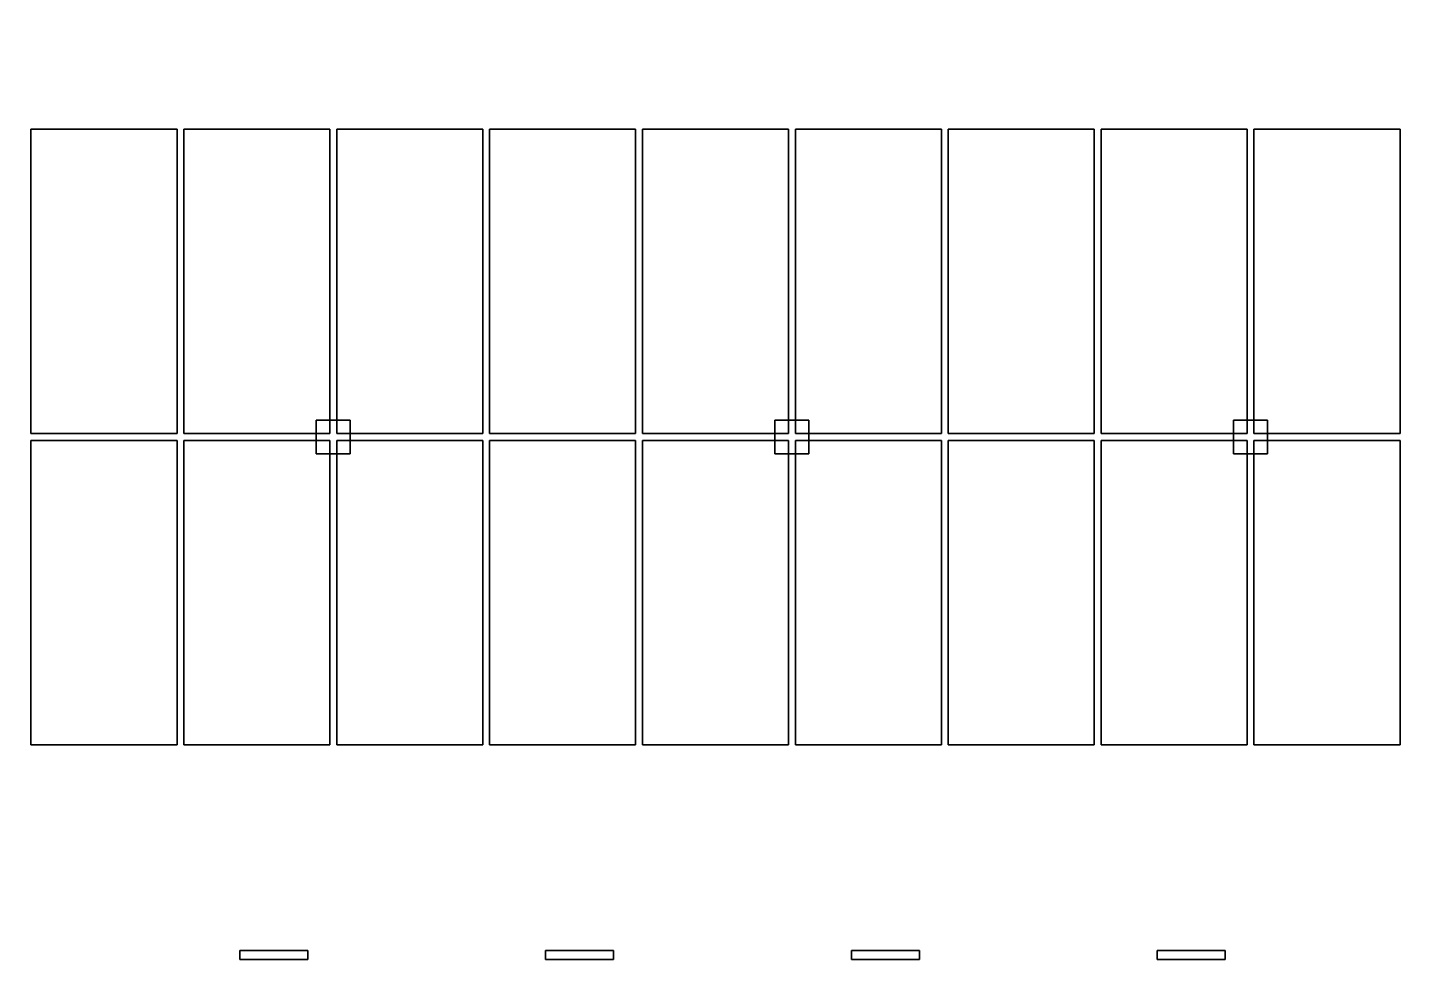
# Model space of a CAD drawing. Header units: metres. Extents: x 0 to 120, y -8 to 55.
# Drawn here: x 34.5 to 58.8, y 8.74 to 25.53 of the extents above; entities that cross this region are included whole.
import ezdxf

# ---------------------------------------------------------------- set-up
doc = ezdxf.new("R2010")
doc.units = ezdxf.units.M

msp = doc.modelspace()

# ---------------------------------------------------------------- linework, layer by layer
at = {"layer": 'COLUMN', "color": 7}
for points in [[(39.6, 18, -3.4), (39.6, 18.6, -3.4), (40.2, 18.6, -3.4), (40.2, 18, -3.4)], [(39.6, 18, -0.3), (40.2, 18, -0.3), (40.2, 18.6, -0.3), (39.6, 18.6, -0.3)], [(40.2, 18.6, -3.4), (39.6, 18.6, -3.4), (39.6, 18.6, -0.3), (40.2, 18.6, -0.3)], [(39.6, 18.6, -3.4), (39.6, 18, -3.4), (39.6, 18, -0.3), (39.6, 18.6, -0.3)], [(39.6, 18, -6.8), (39.6, 18.6, -6.8), (40.2, 18.6, -6.8), (40.2, 18, -6.8)], [(39.6, 18, -3.7), (40.2, 18, -3.7), (40.2, 18.6, -3.7), (39.6, 18.6, -3.7)], [(40.2, 18.6, -6.8), (39.6, 18.6, -6.8), (39.6, 18.6, -3.7), (40.2, 18.6, -3.7)], [(39.6, 18.6, -6.8), (39.6, 18, -6.8), (39.6, 18, -3.7), (39.6, 18.6, -3.7)], [(39.6, 18, -10.2), (39.6, 18.6, -10.2), (40.2, 18.6, -10.2), (40.2, 18, -10.2)], [(39.6, 18, -7.1), (40.2, 18, -7.1), (40.2, 18.6, -7.1), (39.6, 18.6, -7.1)], [(40.2, 18.6, -10.2), (39.6, 18.6, -10.2), (39.6, 18.6, -7.1), (40.2, 18.6, -7.1)], [(39.6, 18.6, -10.2), (39.6, 18, -10.2), (39.6, 18, -7.1), (39.6, 18.6, -7.1)], [(40.2, 18, -3.4), (40.2, 18.6, -3.4), (40.2, 18.6, -0.3), (40.2, 18, -0.3)], [(40.2, 18, -6.8), (40.2, 18.6, -6.8), (40.2, 18.6, -3.7), (40.2, 18, -3.7)], [(40.2, 18, -10.2), (40.2, 18.6, -10.2), (40.2, 18.6, -7.1), (40.2, 18, -7.1)], [(47.7, 18, -3.4), (47.7, 18.6, -3.4), (48.3, 18.6, -3.4), (48.3, 18, -3.4)], [(47.7, 18, -0.3), (48.3, 18, -0.3), (48.3, 18.6, -0.3), (47.7, 18.6, -0.3)], [(48.3, 18.6, -3.4), (47.7, 18.6, -3.4), (47.7, 18.6, -0.3), (48.3, 18.6, -0.3)], [(47.7, 18.6, -3.4), (47.7, 18, -3.4), (47.7, 18, -0.3), (47.7, 18.6, -0.3)], [(47.7, 18, -6.8), (47.7, 18.6, -6.8), (48.3, 18.6, -6.8), (48.3, 18, -6.8)], [(47.7, 18, -3.7), (48.3, 18, -3.7), (48.3, 18.6, -3.7), (47.7, 18.6, -3.7)], [(48.3, 18.6, -6.8), (47.7, 18.6, -6.8), (47.7, 18.6, -3.7), (48.3, 18.6, -3.7)], [(47.7, 18.6, -6.8), (47.7, 18, -6.8), (47.7, 18, -3.7), (47.7, 18.6, -3.7)], [(47.7, 18, -10.2), (47.7, 18.6, -10.2), (48.3, 18.6, -10.2), (48.3, 18, -10.2)], [(47.7, 18, -7.1), (48.3, 18, -7.1), (48.3, 18.6, -7.1), (47.7, 18.6, -7.1)], [(48.3, 18.6, -10.2), (47.7, 18.6, -10.2), (47.7, 18.6, -7.1), (48.3, 18.6, -7.1)], [(47.7, 18.6, -10.2), (47.7, 18, -10.2), (47.7, 18, -7.1), (47.7, 18.6, -7.1)], [(48.3, 18, -3.4), (48.3, 18.6, -3.4), (48.3, 18.6, -0.3), (48.3, 18, -0.3)], [(48.3, 18, -6.8), (48.3, 18.6, -6.8), (48.3, 18.6, -3.7), (48.3, 18, -3.7)], [(48.3, 18, -10.2), (48.3, 18.6, -10.2), (48.3, 18.6, -7.1), (48.3, 18, -7.1)], [(55.8, 18, -3.4), (55.8, 18.6, -3.4), (56.4, 18.6, -3.4), (56.4, 18, -3.4)], [(55.8, 18, -0.3), (56.4, 18, -0.3), (56.4, 18.6, -0.3), (55.8, 18.6, -0.3)], [(56.4, 18.6, -3.4), (55.8, 18.6, -3.4), (55.8, 18.6, -0.3), (56.4, 18.6, -0.3)], [(55.8, 18.6, -3.4), (55.8, 18, -3.4), (55.8, 18, -0.3), (55.8, 18.6, -0.3)], [(55.8, 18, -6.8), (55.8, 18.6, -6.8), (56.4, 18.6, -6.8), (56.4, 18, -6.8)], [(55.8, 18, -3.7), (56.4, 18, -3.7), (56.4, 18.6, -3.7), (55.8, 18.6, -3.7)], [(56.4, 18.6, -6.8), (55.8, 18.6, -6.8), (55.8, 18.6, -3.7), (56.4, 18.6, -3.7)], [(55.8, 18.6, -6.8), (55.8, 18, -6.8), (55.8, 18, -3.7), (55.8, 18.6, -3.7)], [(55.8, 18, -10.2), (55.8, 18.6, -10.2), (56.4, 18.6, -10.2), (56.4, 18, -10.2)], [(55.8, 18, -7.1), (56.4, 18, -7.1), (56.4, 18.6, -7.1), (55.8, 18.6, -7.1)], [(56.4, 18.6, -10.2), (55.8, 18.6, -10.2), (55.8, 18.6, -7.1), (56.4, 18.6, -7.1)], [(55.8, 18.6, -10.2), (55.8, 18, -10.2), (55.8, 18, -7.1), (55.8, 18.6, -7.1)], [(56.4, 18, -3.4), (56.4, 18.6, -3.4), (56.4, 18.6, -0.3), (56.4, 18, -0.3)], [(56.4, 18, -6.8), (56.4, 18.6, -6.8), (56.4, 18.6, -3.7), (56.4, 18, -3.7)], [(56.4, 18, -10.2), (56.4, 18.6, -10.2), (56.4, 18.6, -7.1), (56.4, 18, -7.1)], [(39.6, 18, -3.4), (40.2, 18, -3.4), (40.2, 18, -0.3), (39.6, 18, -0.3)], [(39.6, 18, -6.8), (40.2, 18, -6.8), (40.2, 18, -3.7), (39.6, 18, -3.7)], [(39.6, 18, -10.2), (40.2, 18, -10.2), (40.2, 18, -7.1), (39.6, 18, -7.1)], [(47.7, 18, -3.4), (48.3, 18, -3.4), (48.3, 18, -0.3), (47.7, 18, -0.3)], [(47.7, 18, -6.8), (48.3, 18, -6.8), (48.3, 18, -3.7), (47.7, 18, -3.7)], [(47.7, 18, -10.2), (48.3, 18, -10.2), (48.3, 18, -7.1), (47.7, 18, -7.1)], [(55.8, 18, -3.4), (56.4, 18, -3.4), (56.4, 18, -0.3), (55.8, 18, -0.3)], [(55.8, 18, -6.8), (56.4, 18, -6.8), (56.4, 18, -3.7), (55.8, 18, -3.7)], [(55.8, 18, -10.2), (56.4, 18, -10.2), (56.4, 18, -7.1), (55.8, 18, -7.1)]]:
    msp.add_3dface(points, dxfattribs=at)
at = {"layer": 'LIGHT', "color": 2}
for points in [[(38.25, 9.07, -0.4), (38.25, 9.23, -0.4), (39.45, 9.23, -0.4), (39.45, 9.07, -0.4)], [(38.25, 9.07, -0.3), (39.45, 9.07, -0.3), (39.45, 9.23, -0.3), (38.25, 9.23, -0.3)], [(39.45, 9.23, -0.4), (38.25, 9.23, -0.4), (38.25, 9.23, -0.3), (39.45, 9.23, -0.3)], [(38.25, 9.23, -0.4), (38.25, 9.07, -0.4), (38.25, 9.07, -0.3), (38.25, 9.23, -0.3)], [(38.25, 9.07, -3.8), (38.25, 9.23, -3.8), (39.45, 9.23, -3.8), (39.45, 9.07, -3.8)], [(38.25, 9.07, -3.7), (39.45, 9.07, -3.7), (39.45, 9.23, -3.7), (38.25, 9.23, -3.7)], [(39.45, 9.23, -3.8), (38.25, 9.23, -3.8), (38.25, 9.23, -3.7), (39.45, 9.23, -3.7)], [(38.25, 9.23, -3.8), (38.25, 9.07, -3.8), (38.25, 9.07, -3.7), (38.25, 9.23, -3.7)], [(38.25, 9.07, -7.2), (38.25, 9.23, -7.2), (39.45, 9.23, -7.2), (39.45, 9.07, -7.2)], [(38.25, 9.07, -7.1), (39.45, 9.07, -7.1), (39.45, 9.23, -7.1), (38.25, 9.23, -7.1)], [(39.45, 9.23, -7.2), (38.25, 9.23, -7.2), (38.25, 9.23, -7.1), (39.45, 9.23, -7.1)], [(38.25, 9.23, -7.2), (38.25, 9.07, -7.2), (38.25, 9.07, -7.1), (38.25, 9.23, -7.1)], [(38.25, 9.07, -0.4), (39.45, 9.07, -0.4), (39.45, 9.07, -0.3), (38.25, 9.07, -0.3)], [(38.25, 9.07, -3.8), (39.45, 9.07, -3.8), (39.45, 9.07, -3.7), (38.25, 9.07, -3.7)], [(38.25, 9.07, -7.2), (39.45, 9.07, -7.2), (39.45, 9.07, -7.1), (38.25, 9.07, -7.1)], [(39.45, 9.07, -0.4), (39.45, 9.23, -0.4), (39.45, 9.23, -0.3), (39.45, 9.07, -0.3)], [(39.45, 9.07, -3.8), (39.45, 9.23, -3.8), (39.45, 9.23, -3.7), (39.45, 9.07, -3.7)], [(39.45, 9.07, -7.2), (39.45, 9.23, -7.2), (39.45, 9.23, -7.1), (39.45, 9.07, -7.1)], [(43.65, 9.07, -0.4), (43.65, 9.23, -0.4), (44.85, 9.23, -0.4), (44.85, 9.07, -0.4)], [(43.65, 9.07, -0.3), (44.85, 9.07, -0.3), (44.85, 9.23, -0.3), (43.65, 9.23, -0.3)], [(44.85, 9.23, -0.4), (43.65, 9.23, -0.4), (43.65, 9.23, -0.3), (44.85, 9.23, -0.3)], [(43.65, 9.23, -0.4), (43.65, 9.07, -0.4), (43.65, 9.07, -0.3), (43.65, 9.23, -0.3)], [(43.65, 9.07, -3.8), (43.65, 9.23, -3.8), (44.85, 9.23, -3.8), (44.85, 9.07, -3.8)], [(43.65, 9.07, -3.7), (44.85, 9.07, -3.7), (44.85, 9.23, -3.7), (43.65, 9.23, -3.7)], [(44.85, 9.23, -3.8), (43.65, 9.23, -3.8), (43.65, 9.23, -3.7), (44.85, 9.23, -3.7)], [(43.65, 9.23, -3.8), (43.65, 9.07, -3.8), (43.65, 9.07, -3.7), (43.65, 9.23, -3.7)], [(43.65, 9.07, -7.2), (43.65, 9.23, -7.2), (44.85, 9.23, -7.2), (44.85, 9.07, -7.2)], [(43.65, 9.07, -7.1), (44.85, 9.07, -7.1), (44.85, 9.23, -7.1), (43.65, 9.23, -7.1)], [(44.85, 9.23, -7.2), (43.65, 9.23, -7.2), (43.65, 9.23, -7.1), (44.85, 9.23, -7.1)], [(43.65, 9.23, -7.2), (43.65, 9.07, -7.2), (43.65, 9.07, -7.1), (43.65, 9.23, -7.1)], [(43.65, 9.07, -0.4), (44.85, 9.07, -0.4), (44.85, 9.07, -0.3), (43.65, 9.07, -0.3)], [(43.65, 9.07, -3.8), (44.85, 9.07, -3.8), (44.85, 9.07, -3.7), (43.65, 9.07, -3.7)], [(43.65, 9.07, -7.2), (44.85, 9.07, -7.2), (44.85, 9.07, -7.1), (43.65, 9.07, -7.1)], [(44.85, 9.07, -0.4), (44.85, 9.23, -0.4), (44.85, 9.23, -0.3), (44.85, 9.07, -0.3)], [(44.85, 9.07, -3.8), (44.85, 9.23, -3.8), (44.85, 9.23, -3.7), (44.85, 9.07, -3.7)], [(44.85, 9.07, -7.2), (44.85, 9.23, -7.2), (44.85, 9.23, -7.1), (44.85, 9.07, -7.1)], [(49.05, 9.07, -0.4), (49.05, 9.23, -0.4), (50.25, 9.23, -0.4), (50.25, 9.07, -0.4)], [(49.05, 9.07, -0.3), (50.25, 9.07, -0.3), (50.25, 9.23, -0.3), (49.05, 9.23, -0.3)], [(50.25, 9.23, -0.4), (49.05, 9.23, -0.4), (49.05, 9.23, -0.3), (50.25, 9.23, -0.3)], [(49.05, 9.23, -0.4), (49.05, 9.07, -0.4), (49.05, 9.07, -0.3), (49.05, 9.23, -0.3)], [(49.05, 9.07, -3.8), (49.05, 9.23, -3.8), (50.25, 9.23, -3.8), (50.25, 9.07, -3.8)], [(49.05, 9.07, -3.7), (50.25, 9.07, -3.7), (50.25, 9.23, -3.7), (49.05, 9.23, -3.7)], [(50.25, 9.23, -3.8), (49.05, 9.23, -3.8), (49.05, 9.23, -3.7), (50.25, 9.23, -3.7)], [(49.05, 9.23, -3.8), (49.05, 9.07, -3.8), (49.05, 9.07, -3.7), (49.05, 9.23, -3.7)], [(49.05, 9.07, -7.2), (49.05, 9.23, -7.2), (50.25, 9.23, -7.2), (50.25, 9.07, -7.2)], [(49.05, 9.07, -7.1), (50.25, 9.07, -7.1), (50.25, 9.23, -7.1), (49.05, 9.23, -7.1)], [(50.25, 9.23, -7.2), (49.05, 9.23, -7.2), (49.05, 9.23, -7.1), (50.25, 9.23, -7.1)], [(49.05, 9.23, -7.2), (49.05, 9.07, -7.2), (49.05, 9.07, -7.1), (49.05, 9.23, -7.1)], [(49.05, 9.07, -0.4), (50.25, 9.07, -0.4), (50.25, 9.07, -0.3), (49.05, 9.07, -0.3)], [(49.05, 9.07, -3.8), (50.25, 9.07, -3.8), (50.25, 9.07, -3.7), (49.05, 9.07, -3.7)], [(49.05, 9.07, -7.2), (50.25, 9.07, -7.2), (50.25, 9.07, -7.1), (49.05, 9.07, -7.1)], [(50.25, 9.07, -0.4), (50.25, 9.23, -0.4), (50.25, 9.23, -0.3), (50.25, 9.07, -0.3)], [(50.25, 9.07, -3.8), (50.25, 9.23, -3.8), (50.25, 9.23, -3.7), (50.25, 9.07, -3.7)], [(50.25, 9.07, -7.2), (50.25, 9.23, -7.2), (50.25, 9.23, -7.1), (50.25, 9.07, -7.1)], [(54.45, 9.07, -0.4), (54.45, 9.23, -0.4), (55.65, 9.23, -0.4), (55.65, 9.07, -0.4)], [(54.45, 9.07, -0.3), (55.65, 9.07, -0.3), (55.65, 9.23, -0.3), (54.45, 9.23, -0.3)], [(55.65, 9.23, -0.4), (54.45, 9.23, -0.4), (54.45, 9.23, -0.3), (55.65, 9.23, -0.3)], [(54.45, 9.23, -0.4), (54.45, 9.07, -0.4), (54.45, 9.07, -0.3), (54.45, 9.23, -0.3)], [(54.45, 9.07, -3.8), (54.45, 9.23, -3.8), (55.65, 9.23, -3.8), (55.65, 9.07, -3.8)], [(54.45, 9.07, -3.7), (55.65, 9.07, -3.7), (55.65, 9.23, -3.7), (54.45, 9.23, -3.7)], [(55.65, 9.23, -3.8), (54.45, 9.23, -3.8), (54.45, 9.23, -3.7), (55.65, 9.23, -3.7)], [(54.45, 9.23, -3.8), (54.45, 9.07, -3.8), (54.45, 9.07, -3.7), (54.45, 9.23, -3.7)], [(54.45, 9.07, -7.2), (54.45, 9.23, -7.2), (55.65, 9.23, -7.2), (55.65, 9.07, -7.2)], [(54.45, 9.07, -7.1), (55.65, 9.07, -7.1), (55.65, 9.23, -7.1), (54.45, 9.23, -7.1)], [(55.65, 9.23, -7.2), (54.45, 9.23, -7.2), (54.45, 9.23, -7.1), (55.65, 9.23, -7.1)], [(54.45, 9.23, -7.2), (54.45, 9.07, -7.2), (54.45, 9.07, -7.1), (54.45, 9.23, -7.1)], [(54.45, 9.07, -0.4), (55.65, 9.07, -0.4), (55.65, 9.07, -0.3), (54.45, 9.07, -0.3)], [(54.45, 9.07, -3.8), (55.65, 9.07, -3.8), (55.65, 9.07, -3.7), (54.45, 9.07, -3.7)], [(54.45, 9.07, -7.2), (55.65, 9.07, -7.2), (55.65, 9.07, -7.1), (54.45, 9.07, -7.1)], [(55.65, 9.07, -0.4), (55.65, 9.23, -0.4), (55.65, 9.23, -0.3), (55.65, 9.07, -0.3)], [(55.65, 9.07, -3.8), (55.65, 9.23, -3.8), (55.65, 9.23, -3.7), (55.65, 9.07, -3.7)], [(55.65, 9.07, -7.2), (55.65, 9.23, -7.2), (55.65, 9.23, -7.1), (55.65, 9.07, -7.1)]]:
    msp.add_3dface(points, dxfattribs=at)
at = {"layer": 'ROOF', "color": 3}
for points in [[(0, 0, -0.3), (0, 54.9, -0.3), (120, 54.9, -0.3), (120, 0, -0.3)], [(0, 0), (120, 0), (120, 54.9), (0, 54.9)]]:
    msp.add_3dface(points, dxfattribs=at)
at = {"layer": 'SLAB', "color": 8}
for points in [[(0, 0, -3.7), (0, 54.9, -3.7), (120, 54.9, -3.7), (120, 0, -3.7)], [(0, 0, -3.4), (120, 0, -3.4), (120, 54.9, -3.4), (0, 54.9, -3.4)], [(0, 0, -7.1), (0, 54.9, -7.1), (120, 54.9, -7.1), (120, 0, -7.1)], [(0, 0, -6.8), (120, 0, -6.8), (120, 54.9, -6.8), (0, 54.9, -6.8)], [(0, 0, -10.8), (0, 54.9, -10.8), (120, 54.9, -10.8), (120, 0, -10.8)], [(0, 0, -10.2), (120, 0, -10.2), (120, 54.9, -10.2), (0, 54.9, -10.2)]]:
    msp.add_3dface(points, dxfattribs=at)
at = {"layer": 'STALL_GENERAL', "color": 254}
for points in [[(34.56, 18.36, -6.795), (34.56, 23.74, -6.795), (37.14, 23.74, -6.795), (37.14, 18.36, -6.795)], [(34.56, 18.36, -6.785), (37.14, 18.36, -6.785), (37.14, 23.74, -6.785), (34.56, 23.74, -6.785)], [(37.14, 23.74, -6.795), (34.56, 23.74, -6.795), (34.56, 23.74, -6.785), (37.14, 23.74, -6.785)], [(34.56, 23.74, -6.795), (34.56, 18.36, -6.795), (34.56, 18.36, -6.785), (34.56, 23.74, -6.785)], [(34.56, 18.36, -10.195), (34.56, 23.74, -10.195), (37.14, 23.74, -10.195), (37.14, 18.36, -10.195)], [(34.56, 18.36, -10.185), (37.14, 18.36, -10.185), (37.14, 23.74, -10.185), (34.56, 23.74, -10.185)], [(37.14, 23.74, -10.195), (34.56, 23.74, -10.195), (34.56, 23.74, -10.185), (37.14, 23.74, -10.185)], [(34.56, 23.74, -10.195), (34.56, 18.36, -10.195), (34.56, 18.36, -10.185), (34.56, 23.74, -10.185)], [(37.14, 18.36, -6.795), (37.14, 23.74, -6.795), (37.14, 23.74, -6.785), (37.14, 18.36, -6.785)], [(37.14, 18.36, -10.195), (37.14, 23.74, -10.195), (37.14, 23.74, -10.185), (37.14, 18.36, -10.185)], [(37.26, 18.36, -6.795), (37.26, 23.74, -6.795), (39.84, 23.74, -6.795), (39.84, 18.36, -6.795)], [(37.26, 18.36, -6.785), (39.84, 18.36, -6.785), (39.84, 23.74, -6.785), (37.26, 23.74, -6.785)], [(39.84, 23.74, -6.795), (37.26, 23.74, -6.795), (37.26, 23.74, -6.785), (39.84, 23.74, -6.785)], [(37.26, 23.74, -6.795), (37.26, 18.36, -6.795), (37.26, 18.36, -6.785), (37.26, 23.74, -6.785)], [(37.26, 18.36, -10.195), (37.26, 23.74, -10.195), (39.84, 23.74, -10.195), (39.84, 18.36, -10.195)], [(37.26, 18.36, -10.185), (39.84, 18.36, -10.185), (39.84, 23.74, -10.185), (37.26, 23.74, -10.185)], [(39.84, 23.74, -10.195), (37.26, 23.74, -10.195), (37.26, 23.74, -10.185), (39.84, 23.74, -10.185)], [(37.26, 23.74, -10.195), (37.26, 18.36, -10.195), (37.26, 18.36, -10.185), (37.26, 23.74, -10.185)], [(39.84, 18.36, -6.795), (39.84, 23.74, -6.795), (39.84, 23.74, -6.785), (39.84, 18.36, -6.785)], [(39.84, 18.36, -10.195), (39.84, 23.74, -10.195), (39.84, 23.74, -10.185), (39.84, 18.36, -10.185)], [(39.96, 18.36, -6.795), (39.96, 23.74, -6.795), (42.54, 23.74, -6.795), (42.54, 18.36, -6.795)], [(39.96, 18.36, -6.785), (42.54, 18.36, -6.785), (42.54, 23.74, -6.785), (39.96, 23.74, -6.785)], [(42.54, 23.74, -6.795), (39.96, 23.74, -6.795), (39.96, 23.74, -6.785), (42.54, 23.74, -6.785)], [(39.96, 23.74, -6.795), (39.96, 18.36, -6.795), (39.96, 18.36, -6.785), (39.96, 23.74, -6.785)], [(39.96, 18.36, -10.195), (39.96, 23.74, -10.195), (42.54, 23.74, -10.195), (42.54, 18.36, -10.195)], [(39.96, 18.36, -10.185), (42.54, 18.36, -10.185), (42.54, 23.74, -10.185), (39.96, 23.74, -10.185)], [(42.54, 23.74, -10.195), (39.96, 23.74, -10.195), (39.96, 23.74, -10.185), (42.54, 23.74, -10.185)], [(39.96, 23.74, -10.195), (39.96, 18.36, -10.195), (39.96, 18.36, -10.185), (39.96, 23.74, -10.185)], [(42.54, 18.36, -6.795), (42.54, 23.74, -6.795), (42.54, 23.74, -6.785), (42.54, 18.36, -6.785)], [(42.54, 18.36, -10.195), (42.54, 23.74, -10.195), (42.54, 23.74, -10.185), (42.54, 18.36, -10.185)], [(42.66, 18.36, -6.795), (42.66, 23.74, -6.795), (45.24, 23.74, -6.795), (45.24, 18.36, -6.795)], [(42.66, 18.36, -6.785), (45.24, 18.36, -6.785), (45.24, 23.74, -6.785), (42.66, 23.74, -6.785)], [(45.24, 23.74, -6.795), (42.66, 23.74, -6.795), (42.66, 23.74, -6.785), (45.24, 23.74, -6.785)], [(42.66, 23.74, -6.795), (42.66, 18.36, -6.795), (42.66, 18.36, -6.785), (42.66, 23.74, -6.785)], [(42.66, 18.36, -10.195), (42.66, 23.74, -10.195), (45.24, 23.74, -10.195), (45.24, 18.36, -10.195)], [(42.66, 18.36, -10.185), (45.24, 18.36, -10.185), (45.24, 23.74, -10.185), (42.66, 23.74, -10.185)], [(45.24, 23.74, -10.195), (42.66, 23.74, -10.195), (42.66, 23.74, -10.185), (45.24, 23.74, -10.185)], [(42.66, 23.74, -10.195), (42.66, 18.36, -10.195), (42.66, 18.36, -10.185), (42.66, 23.74, -10.185)], [(45.24, 18.36, -6.795), (45.24, 23.74, -6.795), (45.24, 23.74, -6.785), (45.24, 18.36, -6.785)], [(45.24, 18.36, -10.195), (45.24, 23.74, -10.195), (45.24, 23.74, -10.185), (45.24, 18.36, -10.185)], [(45.36, 18.36, -6.795), (45.36, 23.74, -6.795), (47.94, 23.74, -6.795), (47.94, 18.36, -6.795)], [(45.36, 18.36, -6.785), (47.94, 18.36, -6.785), (47.94, 23.74, -6.785), (45.36, 23.74, -6.785)], [(47.94, 23.74, -6.795), (45.36, 23.74, -6.795), (45.36, 23.74, -6.785), (47.94, 23.74, -6.785)], [(45.36, 23.74, -6.795), (45.36, 18.36, -6.795), (45.36, 18.36, -6.785), (45.36, 23.74, -6.785)], [(45.36, 18.36, -10.195), (45.36, 23.74, -10.195), (47.94, 23.74, -10.195), (47.94, 18.36, -10.195)], [(45.36, 18.36, -10.185), (47.94, 18.36, -10.185), (47.94, 23.74, -10.185), (45.36, 23.74, -10.185)], [(47.94, 23.74, -10.195), (45.36, 23.74, -10.195), (45.36, 23.74, -10.185), (47.94, 23.74, -10.185)], [(45.36, 23.74, -10.195), (45.36, 18.36, -10.195), (45.36, 18.36, -10.185), (45.36, 23.74, -10.185)], [(47.94, 18.36, -6.795), (47.94, 23.74, -6.795), (47.94, 23.74, -6.785), (47.94, 18.36, -6.785)], [(47.94, 18.36, -10.195), (47.94, 23.74, -10.195), (47.94, 23.74, -10.185), (47.94, 18.36, -10.185)], [(48.06, 18.36, -6.795), (48.06, 23.74, -6.795), (50.64, 23.74, -6.795), (50.64, 18.36, -6.795)], [(48.06, 18.36, -6.785), (50.64, 18.36, -6.785), (50.64, 23.74, -6.785), (48.06, 23.74, -6.785)], [(50.64, 23.74, -6.795), (48.06, 23.74, -6.795), (48.06, 23.74, -6.785), (50.64, 23.74, -6.785)], [(48.06, 23.74, -6.795), (48.06, 18.36, -6.795), (48.06, 18.36, -6.785), (48.06, 23.74, -6.785)], [(48.06, 18.36, -10.195), (48.06, 23.74, -10.195), (50.64, 23.74, -10.195), (50.64, 18.36, -10.195)], [(48.06, 18.36, -10.185), (50.64, 18.36, -10.185), (50.64, 23.74, -10.185), (48.06, 23.74, -10.185)], [(50.64, 23.74, -10.195), (48.06, 23.74, -10.195), (48.06, 23.74, -10.185), (50.64, 23.74, -10.185)], [(48.06, 23.74, -10.195), (48.06, 18.36, -10.195), (48.06, 18.36, -10.185), (48.06, 23.74, -10.185)], [(50.64, 18.36, -6.795), (50.64, 23.74, -6.795), (50.64, 23.74, -6.785), (50.64, 18.36, -6.785)], [(50.64, 18.36, -10.195), (50.64, 23.74, -10.195), (50.64, 23.74, -10.185), (50.64, 18.36, -10.185)], [(50.76, 18.36, -6.795), (50.76, 23.74, -6.795), (53.34, 23.74, -6.795), (53.34, 18.36, -6.795)], [(50.76, 18.36, -6.785), (53.34, 18.36, -6.785), (53.34, 23.74, -6.785), (50.76, 23.74, -6.785)], [(53.34, 23.74, -6.795), (50.76, 23.74, -6.795), (50.76, 23.74, -6.785), (53.34, 23.74, -6.785)], [(50.76, 23.74, -6.795), (50.76, 18.36, -6.795), (50.76, 18.36, -6.785), (50.76, 23.74, -6.785)], [(50.76, 18.36, -10.195), (50.76, 23.74, -10.195), (53.34, 23.74, -10.195), (53.34, 18.36, -10.195)], [(50.76, 18.36, -10.185), (53.34, 18.36, -10.185), (53.34, 23.74, -10.185), (50.76, 23.74, -10.185)], [(53.34, 23.74, -10.195), (50.76, 23.74, -10.195), (50.76, 23.74, -10.185), (53.34, 23.74, -10.185)], [(50.76, 23.74, -10.195), (50.76, 18.36, -10.195), (50.76, 18.36, -10.185), (50.76, 23.74, -10.185)], [(53.34, 18.36, -6.795), (53.34, 23.74, -6.795), (53.34, 23.74, -6.785), (53.34, 18.36, -6.785)], [(53.34, 18.36, -10.195), (53.34, 23.74, -10.195), (53.34, 23.74, -10.185), (53.34, 18.36, -10.185)], [(53.46, 18.36, -6.795), (53.46, 23.74, -6.795), (56.04, 23.74, -6.795), (56.04, 18.36, -6.795)], [(53.46, 18.36, -6.785), (56.04, 18.36, -6.785), (56.04, 23.74, -6.785), (53.46, 23.74, -6.785)], [(56.04, 23.74, -6.795), (53.46, 23.74, -6.795), (53.46, 23.74, -6.785), (56.04, 23.74, -6.785)], [(53.46, 23.74, -6.795), (53.46, 18.36, -6.795), (53.46, 18.36, -6.785), (53.46, 23.74, -6.785)], [(53.46, 18.36, -10.195), (53.46, 23.74, -10.195), (56.04, 23.74, -10.195), (56.04, 18.36, -10.195)], [(53.46, 18.36, -10.185), (56.04, 18.36, -10.185), (56.04, 23.74, -10.185), (53.46, 23.74, -10.185)], [(56.04, 23.74, -10.195), (53.46, 23.74, -10.195), (53.46, 23.74, -10.185), (56.04, 23.74, -10.185)], [(53.46, 23.74, -10.195), (53.46, 18.36, -10.195), (53.46, 18.36, -10.185), (53.46, 23.74, -10.185)], [(56.04, 18.36, -6.795), (56.04, 23.74, -6.795), (56.04, 23.74, -6.785), (56.04, 18.36, -6.785)], [(56.04, 18.36, -10.195), (56.04, 23.74, -10.195), (56.04, 23.74, -10.185), (56.04, 18.36, -10.185)], [(56.16, 18.36, -6.795), (56.16, 23.74, -6.795), (58.74, 23.74, -6.795), (58.74, 18.36, -6.795)], [(56.16, 18.36, -6.785), (58.74, 18.36, -6.785), (58.74, 23.74, -6.785), (56.16, 23.74, -6.785)], [(58.74, 23.74, -6.795), (56.16, 23.74, -6.795), (56.16, 23.74, -6.785), (58.74, 23.74, -6.785)], [(56.16, 23.74, -6.795), (56.16, 18.36, -6.795), (56.16, 18.36, -6.785), (56.16, 23.74, -6.785)], [(56.16, 18.36, -10.195), (56.16, 23.74, -10.195), (58.74, 23.74, -10.195), (58.74, 18.36, -10.195)], [(56.16, 18.36, -10.185), (58.74, 18.36, -10.185), (58.74, 23.74, -10.185), (56.16, 23.74, -10.185)], [(58.74, 23.74, -10.195), (56.16, 23.74, -10.195), (56.16, 23.74, -10.185), (58.74, 23.74, -10.185)], [(56.16, 23.74, -10.195), (56.16, 18.36, -10.195), (56.16, 18.36, -10.185), (56.16, 23.74, -10.185)], [(58.74, 18.36, -6.795), (58.74, 23.74, -6.795), (58.74, 23.74, -6.785), (58.74, 18.36, -6.785)], [(58.74, 18.36, -10.195), (58.74, 23.74, -10.195), (58.74, 23.74, -10.185), (58.74, 18.36, -10.185)], [(34.56, 18.36, -6.795), (37.14, 18.36, -6.795), (37.14, 18.36, -6.785), (34.56, 18.36, -6.785)], [(34.56, 18.36, -10.195), (37.14, 18.36, -10.195), (37.14, 18.36, -10.185), (34.56, 18.36, -10.185)], [(34.56, 12.86, -6.795), (34.56, 18.24, -6.795), (37.14, 18.24, -6.795), (37.14, 12.86, -6.795)], [(34.56, 12.86, -6.785), (37.14, 12.86, -6.785), (37.14, 18.24, -6.785), (34.56, 18.24, -6.785)], [(37.14, 18.24, -6.795), (34.56, 18.24, -6.795), (34.56, 18.24, -6.785), (37.14, 18.24, -6.785)], [(34.56, 18.24, -6.795), (34.56, 12.86, -6.795), (34.56, 12.86, -6.785), (34.56, 18.24, -6.785)], [(34.56, 12.86, -10.195), (34.56, 18.24, -10.195), (37.14, 18.24, -10.195), (37.14, 12.86, -10.195)], [(34.56, 12.86, -10.185), (37.14, 12.86, -10.185), (37.14, 18.24, -10.185), (34.56, 18.24, -10.185)], [(37.14, 18.24, -10.195), (34.56, 18.24, -10.195), (34.56, 18.24, -10.185), (37.14, 18.24, -10.185)], [(34.56, 18.24, -10.195), (34.56, 12.86, -10.195), (34.56, 12.86, -10.185), (34.56, 18.24, -10.185)], [(37.14, 12.86, -6.795), (37.14, 18.24, -6.795), (37.14, 18.24, -6.785), (37.14, 12.86, -6.785)], [(37.14, 12.86, -10.195), (37.14, 18.24, -10.195), (37.14, 18.24, -10.185), (37.14, 12.86, -10.185)], [(37.26, 18.36, -6.795), (39.84, 18.36, -6.795), (39.84, 18.36, -6.785), (37.26, 18.36, -6.785)], [(37.26, 18.36, -10.195), (39.84, 18.36, -10.195), (39.84, 18.36, -10.185), (37.26, 18.36, -10.185)], [(37.26, 12.86, -6.795), (37.26, 18.24, -6.795), (39.84, 18.24, -6.795), (39.84, 12.86, -6.795)], [(37.26, 12.86, -6.785), (39.84, 12.86, -6.785), (39.84, 18.24, -6.785), (37.26, 18.24, -6.785)], [(39.84, 18.24, -6.795), (37.26, 18.24, -6.795), (37.26, 18.24, -6.785), (39.84, 18.24, -6.785)], [(37.26, 18.24, -6.795), (37.26, 12.86, -6.795), (37.26, 12.86, -6.785), (37.26, 18.24, -6.785)], [(37.26, 12.86, -10.195), (37.26, 18.24, -10.195), (39.84, 18.24, -10.195), (39.84, 12.86, -10.195)], [(37.26, 12.86, -10.185), (39.84, 12.86, -10.185), (39.84, 18.24, -10.185), (37.26, 18.24, -10.185)], [(39.84, 18.24, -10.195), (37.26, 18.24, -10.195), (37.26, 18.24, -10.185), (39.84, 18.24, -10.185)], [(37.26, 18.24, -10.195), (37.26, 12.86, -10.195), (37.26, 12.86, -10.185), (37.26, 18.24, -10.185)], [(39.84, 12.86, -6.795), (39.84, 18.24, -6.795), (39.84, 18.24, -6.785), (39.84, 12.86, -6.785)], [(39.84, 12.86, -10.195), (39.84, 18.24, -10.195), (39.84, 18.24, -10.185), (39.84, 12.86, -10.185)], [(39.96, 18.36, -6.795), (42.54, 18.36, -6.795), (42.54, 18.36, -6.785), (39.96, 18.36, -6.785)], [(39.96, 18.36, -10.195), (42.54, 18.36, -10.195), (42.54, 18.36, -10.185), (39.96, 18.36, -10.185)], [(39.96, 12.86, -6.795), (39.96, 18.24, -6.795), (42.54, 18.24, -6.795), (42.54, 12.86, -6.795)], [(39.96, 12.86, -6.785), (42.54, 12.86, -6.785), (42.54, 18.24, -6.785), (39.96, 18.24, -6.785)], [(42.54, 18.24, -6.795), (39.96, 18.24, -6.795), (39.96, 18.24, -6.785), (42.54, 18.24, -6.785)], [(39.96, 18.24, -6.795), (39.96, 12.86, -6.795), (39.96, 12.86, -6.785), (39.96, 18.24, -6.785)], [(39.96, 12.86, -10.195), (39.96, 18.24, -10.195), (42.54, 18.24, -10.195), (42.54, 12.86, -10.195)], [(39.96, 12.86, -10.185), (42.54, 12.86, -10.185), (42.54, 18.24, -10.185), (39.96, 18.24, -10.185)], [(42.54, 18.24, -10.195), (39.96, 18.24, -10.195), (39.96, 18.24, -10.185), (42.54, 18.24, -10.185)], [(39.96, 18.24, -10.195), (39.96, 12.86, -10.195), (39.96, 12.86, -10.185), (39.96, 18.24, -10.185)], [(42.54, 12.86, -6.795), (42.54, 18.24, -6.795), (42.54, 18.24, -6.785), (42.54, 12.86, -6.785)], [(42.54, 12.86, -10.195), (42.54, 18.24, -10.195), (42.54, 18.24, -10.185), (42.54, 12.86, -10.185)], [(42.66, 18.36, -6.795), (45.24, 18.36, -6.795), (45.24, 18.36, -6.785), (42.66, 18.36, -6.785)], [(42.66, 18.36, -10.195), (45.24, 18.36, -10.195), (45.24, 18.36, -10.185), (42.66, 18.36, -10.185)], [(42.66, 12.86, -6.795), (42.66, 18.24, -6.795), (45.24, 18.24, -6.795), (45.24, 12.86, -6.795)], [(42.66, 12.86, -6.785), (45.24, 12.86, -6.785), (45.24, 18.24, -6.785), (42.66, 18.24, -6.785)], [(45.24, 18.24, -6.795), (42.66, 18.24, -6.795), (42.66, 18.24, -6.785), (45.24, 18.24, -6.785)], [(42.66, 18.24, -6.795), (42.66, 12.86, -6.795), (42.66, 12.86, -6.785), (42.66, 18.24, -6.785)], [(42.66, 12.86, -10.195), (42.66, 18.24, -10.195), (45.24, 18.24, -10.195), (45.24, 12.86, -10.195)], [(42.66, 12.86, -10.185), (45.24, 12.86, -10.185), (45.24, 18.24, -10.185), (42.66, 18.24, -10.185)], [(45.24, 18.24, -10.195), (42.66, 18.24, -10.195), (42.66, 18.24, -10.185), (45.24, 18.24, -10.185)], [(42.66, 18.24, -10.195), (42.66, 12.86, -10.195), (42.66, 12.86, -10.185), (42.66, 18.24, -10.185)], [(45.24, 12.86, -6.795), (45.24, 18.24, -6.795), (45.24, 18.24, -6.785), (45.24, 12.86, -6.785)], [(45.24, 12.86, -10.195), (45.24, 18.24, -10.195), (45.24, 18.24, -10.185), (45.24, 12.86, -10.185)], [(45.36, 18.36, -6.795), (47.94, 18.36, -6.795), (47.94, 18.36, -6.785), (45.36, 18.36, -6.785)], [(45.36, 18.36, -10.195), (47.94, 18.36, -10.195), (47.94, 18.36, -10.185), (45.36, 18.36, -10.185)], [(45.36, 12.86, -6.795), (45.36, 18.24, -6.795), (47.94, 18.24, -6.795), (47.94, 12.86, -6.795)], [(45.36, 12.86, -6.785), (47.94, 12.86, -6.785), (47.94, 18.24, -6.785), (45.36, 18.24, -6.785)], [(47.94, 18.24, -6.795), (45.36, 18.24, -6.795), (45.36, 18.24, -6.785), (47.94, 18.24, -6.785)], [(45.36, 18.24, -6.795), (45.36, 12.86, -6.795), (45.36, 12.86, -6.785), (45.36, 18.24, -6.785)], [(45.36, 12.86, -10.195), (45.36, 18.24, -10.195), (47.94, 18.24, -10.195), (47.94, 12.86, -10.195)], [(45.36, 12.86, -10.185), (47.94, 12.86, -10.185), (47.94, 18.24, -10.185), (45.36, 18.24, -10.185)], [(47.94, 18.24, -10.195), (45.36, 18.24, -10.195), (45.36, 18.24, -10.185), (47.94, 18.24, -10.185)], [(45.36, 18.24, -10.195), (45.36, 12.86, -10.195), (45.36, 12.86, -10.185), (45.36, 18.24, -10.185)], [(47.94, 12.86, -6.795), (47.94, 18.24, -6.795), (47.94, 18.24, -6.785), (47.94, 12.86, -6.785)], [(47.94, 12.86, -10.195), (47.94, 18.24, -10.195), (47.94, 18.24, -10.185), (47.94, 12.86, -10.185)], [(48.06, 18.36, -6.795), (50.64, 18.36, -6.795), (50.64, 18.36, -6.785), (48.06, 18.36, -6.785)], [(48.06, 18.36, -10.195), (50.64, 18.36, -10.195), (50.64, 18.36, -10.185), (48.06, 18.36, -10.185)], [(48.06, 12.86, -6.795), (48.06, 18.24, -6.795), (50.64, 18.24, -6.795), (50.64, 12.86, -6.795)], [(48.06, 12.86, -6.785), (50.64, 12.86, -6.785), (50.64, 18.24, -6.785), (48.06, 18.24, -6.785)], [(50.64, 18.24, -6.795), (48.06, 18.24, -6.795), (48.06, 18.24, -6.785), (50.64, 18.24, -6.785)], [(48.06, 18.24, -6.795), (48.06, 12.86, -6.795), (48.06, 12.86, -6.785), (48.06, 18.24, -6.785)], [(48.06, 12.86, -10.195), (48.06, 18.24, -10.195), (50.64, 18.24, -10.195), (50.64, 12.86, -10.195)], [(48.06, 12.86, -10.185), (50.64, 12.86, -10.185), (50.64, 18.24, -10.185), (48.06, 18.24, -10.185)], [(50.64, 18.24, -10.195), (48.06, 18.24, -10.195), (48.06, 18.24, -10.185), (50.64, 18.24, -10.185)], [(48.06, 18.24, -10.195), (48.06, 12.86, -10.195), (48.06, 12.86, -10.185), (48.06, 18.24, -10.185)], [(50.64, 12.86, -6.795), (50.64, 18.24, -6.795), (50.64, 18.24, -6.785), (50.64, 12.86, -6.785)], [(50.64, 12.86, -10.195), (50.64, 18.24, -10.195), (50.64, 18.24, -10.185), (50.64, 12.86, -10.185)], [(50.76, 18.36, -6.795), (53.34, 18.36, -6.795), (53.34, 18.36, -6.785), (50.76, 18.36, -6.785)], [(50.76, 18.36, -10.195), (53.34, 18.36, -10.195), (53.34, 18.36, -10.185), (50.76, 18.36, -10.185)], [(50.76, 12.86, -6.795), (50.76, 18.24, -6.795), (53.34, 18.24, -6.795), (53.34, 12.86, -6.795)], [(50.76, 12.86, -6.785), (53.34, 12.86, -6.785), (53.34, 18.24, -6.785), (50.76, 18.24, -6.785)], [(53.34, 18.24, -6.795), (50.76, 18.24, -6.795), (50.76, 18.24, -6.785), (53.34, 18.24, -6.785)], [(50.76, 18.24, -6.795), (50.76, 12.86, -6.795), (50.76, 12.86, -6.785), (50.76, 18.24, -6.785)], [(50.76, 12.86, -10.195), (50.76, 18.24, -10.195), (53.34, 18.24, -10.195), (53.34, 12.86, -10.195)], [(50.76, 12.86, -10.185), (53.34, 12.86, -10.185), (53.34, 18.24, -10.185), (50.76, 18.24, -10.185)], [(53.34, 18.24, -10.195), (50.76, 18.24, -10.195), (50.76, 18.24, -10.185), (53.34, 18.24, -10.185)], [(50.76, 18.24, -10.195), (50.76, 12.86, -10.195), (50.76, 12.86, -10.185), (50.76, 18.24, -10.185)], [(53.34, 12.86, -6.795), (53.34, 18.24, -6.795), (53.34, 18.24, -6.785), (53.34, 12.86, -6.785)], [(53.34, 12.86, -10.195), (53.34, 18.24, -10.195), (53.34, 18.24, -10.185), (53.34, 12.86, -10.185)], [(53.46, 18.36, -6.795), (56.04, 18.36, -6.795), (56.04, 18.36, -6.785), (53.46, 18.36, -6.785)], [(53.46, 18.36, -10.195), (56.04, 18.36, -10.195), (56.04, 18.36, -10.185), (53.46, 18.36, -10.185)], [(53.46, 12.86, -6.795), (53.46, 18.24, -6.795), (56.04, 18.24, -6.795), (56.04, 12.86, -6.795)], [(53.46, 12.86, -6.785), (56.04, 12.86, -6.785), (56.04, 18.24, -6.785), (53.46, 18.24, -6.785)], [(56.04, 18.24, -6.795), (53.46, 18.24, -6.795), (53.46, 18.24, -6.785), (56.04, 18.24, -6.785)], [(53.46, 18.24, -6.795), (53.46, 12.86, -6.795), (53.46, 12.86, -6.785), (53.46, 18.24, -6.785)], [(53.46, 12.86, -10.195), (53.46, 18.24, -10.195), (56.04, 18.24, -10.195), (56.04, 12.86, -10.195)], [(53.46, 12.86, -10.185), (56.04, 12.86, -10.185), (56.04, 18.24, -10.185), (53.46, 18.24, -10.185)], [(56.04, 18.24, -10.195), (53.46, 18.24, -10.195), (53.46, 18.24, -10.185), (56.04, 18.24, -10.185)], [(53.46, 18.24, -10.195), (53.46, 12.86, -10.195), (53.46, 12.86, -10.185), (53.46, 18.24, -10.185)], [(56.04, 12.86, -6.795), (56.04, 18.24, -6.795), (56.04, 18.24, -6.785), (56.04, 12.86, -6.785)], [(56.04, 12.86, -10.195), (56.04, 18.24, -10.195), (56.04, 18.24, -10.185), (56.04, 12.86, -10.185)], [(56.16, 18.36, -6.795), (58.74, 18.36, -6.795), (58.74, 18.36, -6.785), (56.16, 18.36, -6.785)], [(56.16, 18.36, -10.195), (58.74, 18.36, -10.195), (58.74, 18.36, -10.185), (56.16, 18.36, -10.185)], [(56.16, 12.86, -6.795), (56.16, 18.24, -6.795), (58.74, 18.24, -6.795), (58.74, 12.86, -6.795)], [(56.16, 12.86, -6.785), (58.74, 12.86, -6.785), (58.74, 18.24, -6.785), (56.16, 18.24, -6.785)], [(58.74, 18.24, -6.795), (56.16, 18.24, -6.795), (56.16, 18.24, -6.785), (58.74, 18.24, -6.785)], [(56.16, 18.24, -6.795), (56.16, 12.86, -6.795), (56.16, 12.86, -6.785), (56.16, 18.24, -6.785)], [(56.16, 12.86, -10.195), (56.16, 18.24, -10.195), (58.74, 18.24, -10.195), (58.74, 12.86, -10.195)], [(56.16, 12.86, -10.185), (58.74, 12.86, -10.185), (58.74, 18.24, -10.185), (56.16, 18.24, -10.185)], [(58.74, 18.24, -10.195), (56.16, 18.24, -10.195), (56.16, 18.24, -10.185), (58.74, 18.24, -10.185)], [(56.16, 18.24, -10.195), (56.16, 12.86, -10.195), (56.16, 12.86, -10.185), (56.16, 18.24, -10.185)], [(58.74, 12.86, -6.795), (58.74, 18.24, -6.795), (58.74, 18.24, -6.785), (58.74, 12.86, -6.785)], [(58.74, 12.86, -10.195), (58.74, 18.24, -10.195), (58.74, 18.24, -10.185), (58.74, 12.86, -10.185)], [(34.56, 12.86, -6.795), (37.14, 12.86, -6.795), (37.14, 12.86, -6.785), (34.56, 12.86, -6.785)], [(34.56, 12.86, -10.195), (37.14, 12.86, -10.195), (37.14, 12.86, -10.185), (34.56, 12.86, -10.185)], [(37.26, 12.86, -6.795), (39.84, 12.86, -6.795), (39.84, 12.86, -6.785), (37.26, 12.86, -6.785)], [(37.26, 12.86, -10.195), (39.84, 12.86, -10.195), (39.84, 12.86, -10.185), (37.26, 12.86, -10.185)], [(39.96, 12.86, -6.795), (42.54, 12.86, -6.795), (42.54, 12.86, -6.785), (39.96, 12.86, -6.785)], [(39.96, 12.86, -10.195), (42.54, 12.86, -10.195), (42.54, 12.86, -10.185), (39.96, 12.86, -10.185)], [(42.66, 12.86, -6.795), (45.24, 12.86, -6.795), (45.24, 12.86, -6.785), (42.66, 12.86, -6.785)], [(42.66, 12.86, -10.195), (45.24, 12.86, -10.195), (45.24, 12.86, -10.185), (42.66, 12.86, -10.185)], [(45.36, 12.86, -6.795), (47.94, 12.86, -6.795), (47.94, 12.86, -6.785), (45.36, 12.86, -6.785)], [(45.36, 12.86, -10.195), (47.94, 12.86, -10.195), (47.94, 12.86, -10.185), (45.36, 12.86, -10.185)], [(48.06, 12.86, -6.795), (50.64, 12.86, -6.795), (50.64, 12.86, -6.785), (48.06, 12.86, -6.785)], [(48.06, 12.86, -10.195), (50.64, 12.86, -10.195), (50.64, 12.86, -10.185), (48.06, 12.86, -10.185)], [(50.76, 12.86, -6.795), (53.34, 12.86, -6.795), (53.34, 12.86, -6.785), (50.76, 12.86, -6.785)], [(50.76, 12.86, -10.195), (53.34, 12.86, -10.195), (53.34, 12.86, -10.185), (50.76, 12.86, -10.185)], [(53.46, 12.86, -6.795), (56.04, 12.86, -6.795), (56.04, 12.86, -6.785), (53.46, 12.86, -6.785)], [(53.46, 12.86, -10.195), (56.04, 12.86, -10.195), (56.04, 12.86, -10.185), (53.46, 12.86, -10.185)], [(56.16, 12.86, -6.795), (58.74, 12.86, -6.795), (58.74, 12.86, -6.785), (56.16, 12.86, -6.785)], [(56.16, 12.86, -10.195), (58.74, 12.86, -10.195), (58.74, 12.86, -10.185), (56.16, 12.86, -10.185)]]:
    msp.add_3dface(points, dxfattribs=at)
at = {"layer": 'STALL_STAFF', "color": 40}
for points in [[(34.56, 18.36, -3.395), (34.56, 23.74, -3.395), (37.14, 23.74, -3.395), (37.14, 18.36, -3.395)], [(34.56, 18.36, -3.385), (37.14, 18.36, -3.385), (37.14, 23.74, -3.385), (34.56, 23.74, -3.385)], [(37.14, 23.74, -3.395), (34.56, 23.74, -3.395), (34.56, 23.74, -3.385), (37.14, 23.74, -3.385)], [(34.56, 23.74, -3.395), (34.56, 18.36, -3.395), (34.56, 18.36, -3.385), (34.56, 23.74, -3.385)], [(37.14, 18.36, -3.395), (37.14, 23.74, -3.395), (37.14, 23.74, -3.385), (37.14, 18.36, -3.385)], [(37.26, 18.36, -3.395), (37.26, 23.74, -3.395), (39.84, 23.74, -3.395), (39.84, 18.36, -3.395)], [(37.26, 18.36, -3.385), (39.84, 18.36, -3.385), (39.84, 23.74, -3.385), (37.26, 23.74, -3.385)], [(39.84, 23.74, -3.395), (37.26, 23.74, -3.395), (37.26, 23.74, -3.385), (39.84, 23.74, -3.385)], [(37.26, 23.74, -3.395), (37.26, 18.36, -3.395), (37.26, 18.36, -3.385), (37.26, 23.74, -3.385)], [(39.84, 18.36, -3.395), (39.84, 23.74, -3.395), (39.84, 23.74, -3.385), (39.84, 18.36, -3.385)], [(39.96, 18.36, -3.395), (39.96, 23.74, -3.395), (42.54, 23.74, -3.395), (42.54, 18.36, -3.395)], [(39.96, 18.36, -3.385), (42.54, 18.36, -3.385), (42.54, 23.74, -3.385), (39.96, 23.74, -3.385)], [(42.54, 23.74, -3.395), (39.96, 23.74, -3.395), (39.96, 23.74, -3.385), (42.54, 23.74, -3.385)], [(39.96, 23.74, -3.395), (39.96, 18.36, -3.395), (39.96, 18.36, -3.385), (39.96, 23.74, -3.385)], [(42.54, 18.36, -3.395), (42.54, 23.74, -3.395), (42.54, 23.74, -3.385), (42.54, 18.36, -3.385)], [(42.66, 18.36, -3.395), (42.66, 23.74, -3.395), (45.24, 23.74, -3.395), (45.24, 18.36, -3.395)], [(42.66, 18.36, -3.385), (45.24, 18.36, -3.385), (45.24, 23.74, -3.385), (42.66, 23.74, -3.385)], [(45.24, 23.74, -3.395), (42.66, 23.74, -3.395), (42.66, 23.74, -3.385), (45.24, 23.74, -3.385)], [(42.66, 23.74, -3.395), (42.66, 18.36, -3.395), (42.66, 18.36, -3.385), (42.66, 23.74, -3.385)], [(45.24, 18.36, -3.395), (45.24, 23.74, -3.395), (45.24, 23.74, -3.385), (45.24, 18.36, -3.385)], [(45.36, 18.36, -3.395), (45.36, 23.74, -3.395), (47.94, 23.74, -3.395), (47.94, 18.36, -3.395)], [(45.36, 18.36, -3.385), (47.94, 18.36, -3.385), (47.94, 23.74, -3.385), (45.36, 23.74, -3.385)], [(47.94, 23.74, -3.395), (45.36, 23.74, -3.395), (45.36, 23.74, -3.385), (47.94, 23.74, -3.385)], [(45.36, 23.74, -3.395), (45.36, 18.36, -3.395), (45.36, 18.36, -3.385), (45.36, 23.74, -3.385)], [(47.94, 18.36, -3.395), (47.94, 23.74, -3.395), (47.94, 23.74, -3.385), (47.94, 18.36, -3.385)], [(48.06, 18.36, -3.395), (48.06, 23.74, -3.395), (50.64, 23.74, -3.395), (50.64, 18.36, -3.395)], [(48.06, 18.36, -3.385), (50.64, 18.36, -3.385), (50.64, 23.74, -3.385), (48.06, 23.74, -3.385)], [(50.64, 23.74, -3.395), (48.06, 23.74, -3.395), (48.06, 23.74, -3.385), (50.64, 23.74, -3.385)], [(48.06, 23.74, -3.395), (48.06, 18.36, -3.395), (48.06, 18.36, -3.385), (48.06, 23.74, -3.385)], [(50.64, 18.36, -3.395), (50.64, 23.74, -3.395), (50.64, 23.74, -3.385), (50.64, 18.36, -3.385)], [(50.76, 18.36, -3.395), (50.76, 23.74, -3.395), (53.34, 23.74, -3.395), (53.34, 18.36, -3.395)], [(50.76, 18.36, -3.385), (53.34, 18.36, -3.385), (53.34, 23.74, -3.385), (50.76, 23.74, -3.385)], [(53.34, 23.74, -3.395), (50.76, 23.74, -3.395), (50.76, 23.74, -3.385), (53.34, 23.74, -3.385)], [(50.76, 23.74, -3.395), (50.76, 18.36, -3.395), (50.76, 18.36, -3.385), (50.76, 23.74, -3.385)], [(53.34, 18.36, -3.395), (53.34, 23.74, -3.395), (53.34, 23.74, -3.385), (53.34, 18.36, -3.385)], [(53.46, 18.36, -3.395), (53.46, 23.74, -3.395), (56.04, 23.74, -3.395), (56.04, 18.36, -3.395)], [(53.46, 18.36, -3.385), (56.04, 18.36, -3.385), (56.04, 23.74, -3.385), (53.46, 23.74, -3.385)], [(56.04, 23.74, -3.395), (53.46, 23.74, -3.395), (53.46, 23.74, -3.385), (56.04, 23.74, -3.385)], [(53.46, 23.74, -3.395), (53.46, 18.36, -3.395), (53.46, 18.36, -3.385), (53.46, 23.74, -3.385)], [(56.04, 18.36, -3.395), (56.04, 23.74, -3.395), (56.04, 23.74, -3.385), (56.04, 18.36, -3.385)], [(56.16, 18.36, -3.395), (56.16, 23.74, -3.395), (58.74, 23.74, -3.395), (58.74, 18.36, -3.395)], [(56.16, 18.36, -3.385), (58.74, 18.36, -3.385), (58.74, 23.74, -3.385), (56.16, 23.74, -3.385)], [(58.74, 23.74, -3.395), (56.16, 23.74, -3.395), (56.16, 23.74, -3.385), (58.74, 23.74, -3.385)], [(56.16, 23.74, -3.395), (56.16, 18.36, -3.395), (56.16, 18.36, -3.385), (56.16, 23.74, -3.385)], [(58.74, 18.36, -3.395), (58.74, 23.74, -3.395), (58.74, 23.74, -3.385), (58.74, 18.36, -3.385)], [(34.56, 18.36, -3.395), (37.14, 18.36, -3.395), (37.14, 18.36, -3.385), (34.56, 18.36, -3.385)], [(37.26, 18.36, -3.395), (39.84, 18.36, -3.395), (39.84, 18.36, -3.385), (37.26, 18.36, -3.385)], [(39.96, 18.36, -3.395), (42.54, 18.36, -3.395), (42.54, 18.36, -3.385), (39.96, 18.36, -3.385)], [(42.66, 18.36, -3.395), (45.24, 18.36, -3.395), (45.24, 18.36, -3.385), (42.66, 18.36, -3.385)], [(42.66, 12.86, -3.395), (42.66, 18.24, -3.395), (45.24, 18.24, -3.395), (45.24, 12.86, -3.395)], [(42.66, 12.86, -3.385), (45.24, 12.86, -3.385), (45.24, 18.24, -3.385), (42.66, 18.24, -3.385)], [(45.24, 18.24, -3.395), (42.66, 18.24, -3.395), (42.66, 18.24, -3.385), (45.24, 18.24, -3.385)], [(42.66, 18.24, -3.395), (42.66, 12.86, -3.395), (42.66, 12.86, -3.385), (42.66, 18.24, -3.385)], [(45.24, 12.86, -3.395), (45.24, 18.24, -3.395), (45.24, 18.24, -3.385), (45.24, 12.86, -3.385)], [(45.36, 18.36, -3.395), (47.94, 18.36, -3.395), (47.94, 18.36, -3.385), (45.36, 18.36, -3.385)], [(45.36, 12.86, -3.395), (45.36, 18.24, -3.395), (47.94, 18.24, -3.395), (47.94, 12.86, -3.395)], [(45.36, 12.86, -3.385), (47.94, 12.86, -3.385), (47.94, 18.24, -3.385), (45.36, 18.24, -3.385)], [(47.94, 18.24, -3.395), (45.36, 18.24, -3.395), (45.36, 18.24, -3.385), (47.94, 18.24, -3.385)], [(45.36, 18.24, -3.395), (45.36, 12.86, -3.395), (45.36, 12.86, -3.385), (45.36, 18.24, -3.385)], [(47.94, 12.86, -3.395), (47.94, 18.24, -3.395), (47.94, 18.24, -3.385), (47.94, 12.86, -3.385)], [(48.06, 18.36, -3.395), (50.64, 18.36, -3.395), (50.64, 18.36, -3.385), (48.06, 18.36, -3.385)], [(48.06, 12.86, -3.395), (48.06, 18.24, -3.395), (50.64, 18.24, -3.395), (50.64, 12.86, -3.395)], [(48.06, 12.86, -3.385), (50.64, 12.86, -3.385), (50.64, 18.24, -3.385), (48.06, 18.24, -3.385)], [(50.64, 18.24, -3.395), (48.06, 18.24, -3.395), (48.06, 18.24, -3.385), (50.64, 18.24, -3.385)], [(48.06, 18.24, -3.395), (48.06, 12.86, -3.395), (48.06, 12.86, -3.385), (48.06, 18.24, -3.385)], [(50.64, 12.86, -3.395), (50.64, 18.24, -3.395), (50.64, 18.24, -3.385), (50.64, 12.86, -3.385)], [(50.76, 18.36, -3.395), (53.34, 18.36, -3.395), (53.34, 18.36, -3.385), (50.76, 18.36, -3.385)], [(50.76, 12.86, -3.395), (50.76, 18.24, -3.395), (53.34, 18.24, -3.395), (53.34, 12.86, -3.395)], [(50.76, 12.86, -3.385), (53.34, 12.86, -3.385), (53.34, 18.24, -3.385), (50.76, 18.24, -3.385)], [(53.34, 18.24, -3.395), (50.76, 18.24, -3.395), (50.76, 18.24, -3.385), (53.34, 18.24, -3.385)], [(50.76, 18.24, -3.395), (50.76, 12.86, -3.395), (50.76, 12.86, -3.385), (50.76, 18.24, -3.385)], [(53.34, 12.86, -3.395), (53.34, 18.24, -3.395), (53.34, 18.24, -3.385), (53.34, 12.86, -3.385)], [(53.46, 18.36, -3.395), (56.04, 18.36, -3.395), (56.04, 18.36, -3.385), (53.46, 18.36, -3.385)], [(53.46, 12.86, -3.395), (53.46, 18.24, -3.395), (56.04, 18.24, -3.395), (56.04, 12.86, -3.395)], [(53.46, 12.86, -3.385), (56.04, 12.86, -3.385), (56.04, 18.24, -3.385), (53.46, 18.24, -3.385)], [(56.04, 18.24, -3.395), (53.46, 18.24, -3.395), (53.46, 18.24, -3.385), (56.04, 18.24, -3.385)], [(53.46, 18.24, -3.395), (53.46, 12.86, -3.395), (53.46, 12.86, -3.385), (53.46, 18.24, -3.385)], [(56.04, 12.86, -3.395), (56.04, 18.24, -3.395), (56.04, 18.24, -3.385), (56.04, 12.86, -3.385)], [(56.16, 18.36, -3.395), (58.74, 18.36, -3.395), (58.74, 18.36, -3.385), (56.16, 18.36, -3.385)], [(56.16, 12.86, -3.395), (56.16, 18.24, -3.395), (58.74, 18.24, -3.395), (58.74, 12.86, -3.395)], [(56.16, 12.86, -3.385), (58.74, 12.86, -3.385), (58.74, 18.24, -3.385), (56.16, 18.24, -3.385)], [(58.74, 18.24, -3.395), (56.16, 18.24, -3.395), (56.16, 18.24, -3.385), (58.74, 18.24, -3.385)], [(56.16, 18.24, -3.395), (56.16, 12.86, -3.395), (56.16, 12.86, -3.385), (56.16, 18.24, -3.385)], [(58.74, 12.86, -3.395), (58.74, 18.24, -3.395), (58.74, 18.24, -3.385), (58.74, 12.86, -3.385)], [(42.66, 12.86, -3.395), (45.24, 12.86, -3.395), (45.24, 12.86, -3.385), (42.66, 12.86, -3.385)], [(45.36, 12.86, -3.395), (47.94, 12.86, -3.395), (47.94, 12.86, -3.385), (45.36, 12.86, -3.385)], [(48.06, 12.86, -3.395), (50.64, 12.86, -3.395), (50.64, 12.86, -3.385), (48.06, 12.86, -3.385)], [(50.76, 12.86, -3.395), (53.34, 12.86, -3.395), (53.34, 12.86, -3.385), (50.76, 12.86, -3.385)], [(53.46, 12.86, -3.395), (56.04, 12.86, -3.395), (56.04, 12.86, -3.385), (53.46, 12.86, -3.385)], [(56.16, 12.86, -3.395), (58.74, 12.86, -3.395), (58.74, 12.86, -3.385), (56.16, 12.86, -3.385)]]:
    msp.add_3dface(points, dxfattribs=at)
at = {"layer": 'STALL_VISITOR', "color": 210}
for points in [[(34.56, 12.86, -3.395), (34.56, 18.24, -3.395), (37.14, 18.24, -3.395), (37.14, 12.86, -3.395)], [(34.56, 12.86, -3.385), (37.14, 12.86, -3.385), (37.14, 18.24, -3.385), (34.56, 18.24, -3.385)], [(37.14, 18.24, -3.395), (34.56, 18.24, -3.395), (34.56, 18.24, -3.385), (37.14, 18.24, -3.385)], [(34.56, 18.24, -3.395), (34.56, 12.86, -3.395), (34.56, 12.86, -3.385), (34.56, 18.24, -3.385)], [(37.14, 12.86, -3.395), (37.14, 18.24, -3.395), (37.14, 18.24, -3.385), (37.14, 12.86, -3.385)], [(37.26, 12.86, -3.395), (37.26, 18.24, -3.395), (39.84, 18.24, -3.395), (39.84, 12.86, -3.395)], [(37.26, 12.86, -3.385), (39.84, 12.86, -3.385), (39.84, 18.24, -3.385), (37.26, 18.24, -3.385)], [(39.84, 18.24, -3.395), (37.26, 18.24, -3.395), (37.26, 18.24, -3.385), (39.84, 18.24, -3.385)], [(37.26, 18.24, -3.395), (37.26, 12.86, -3.395), (37.26, 12.86, -3.385), (37.26, 18.24, -3.385)], [(39.84, 12.86, -3.395), (39.84, 18.24, -3.395), (39.84, 18.24, -3.385), (39.84, 12.86, -3.385)], [(39.96, 12.86, -3.395), (39.96, 18.24, -3.395), (42.54, 18.24, -3.395), (42.54, 12.86, -3.395)], [(39.96, 12.86, -3.385), (42.54, 12.86, -3.385), (42.54, 18.24, -3.385), (39.96, 18.24, -3.385)], [(42.54, 18.24, -3.395), (39.96, 18.24, -3.395), (39.96, 18.24, -3.385), (42.54, 18.24, -3.385)], [(39.96, 18.24, -3.395), (39.96, 12.86, -3.395), (39.96, 12.86, -3.385), (39.96, 18.24, -3.385)], [(42.54, 12.86, -3.395), (42.54, 18.24, -3.395), (42.54, 18.24, -3.385), (42.54, 12.86, -3.385)], [(34.56, 12.86, -3.395), (37.14, 12.86, -3.395), (37.14, 12.86, -3.385), (34.56, 12.86, -3.385)], [(37.26, 12.86, -3.395), (39.84, 12.86, -3.395), (39.84, 12.86, -3.385), (37.26, 12.86, -3.385)], [(39.96, 12.86, -3.395), (42.54, 12.86, -3.395), (42.54, 12.86, -3.385), (39.96, 12.86, -3.385)]]:
    msp.add_3dface(points, dxfattribs=at)

doc.saveas('drawing.dxf')
